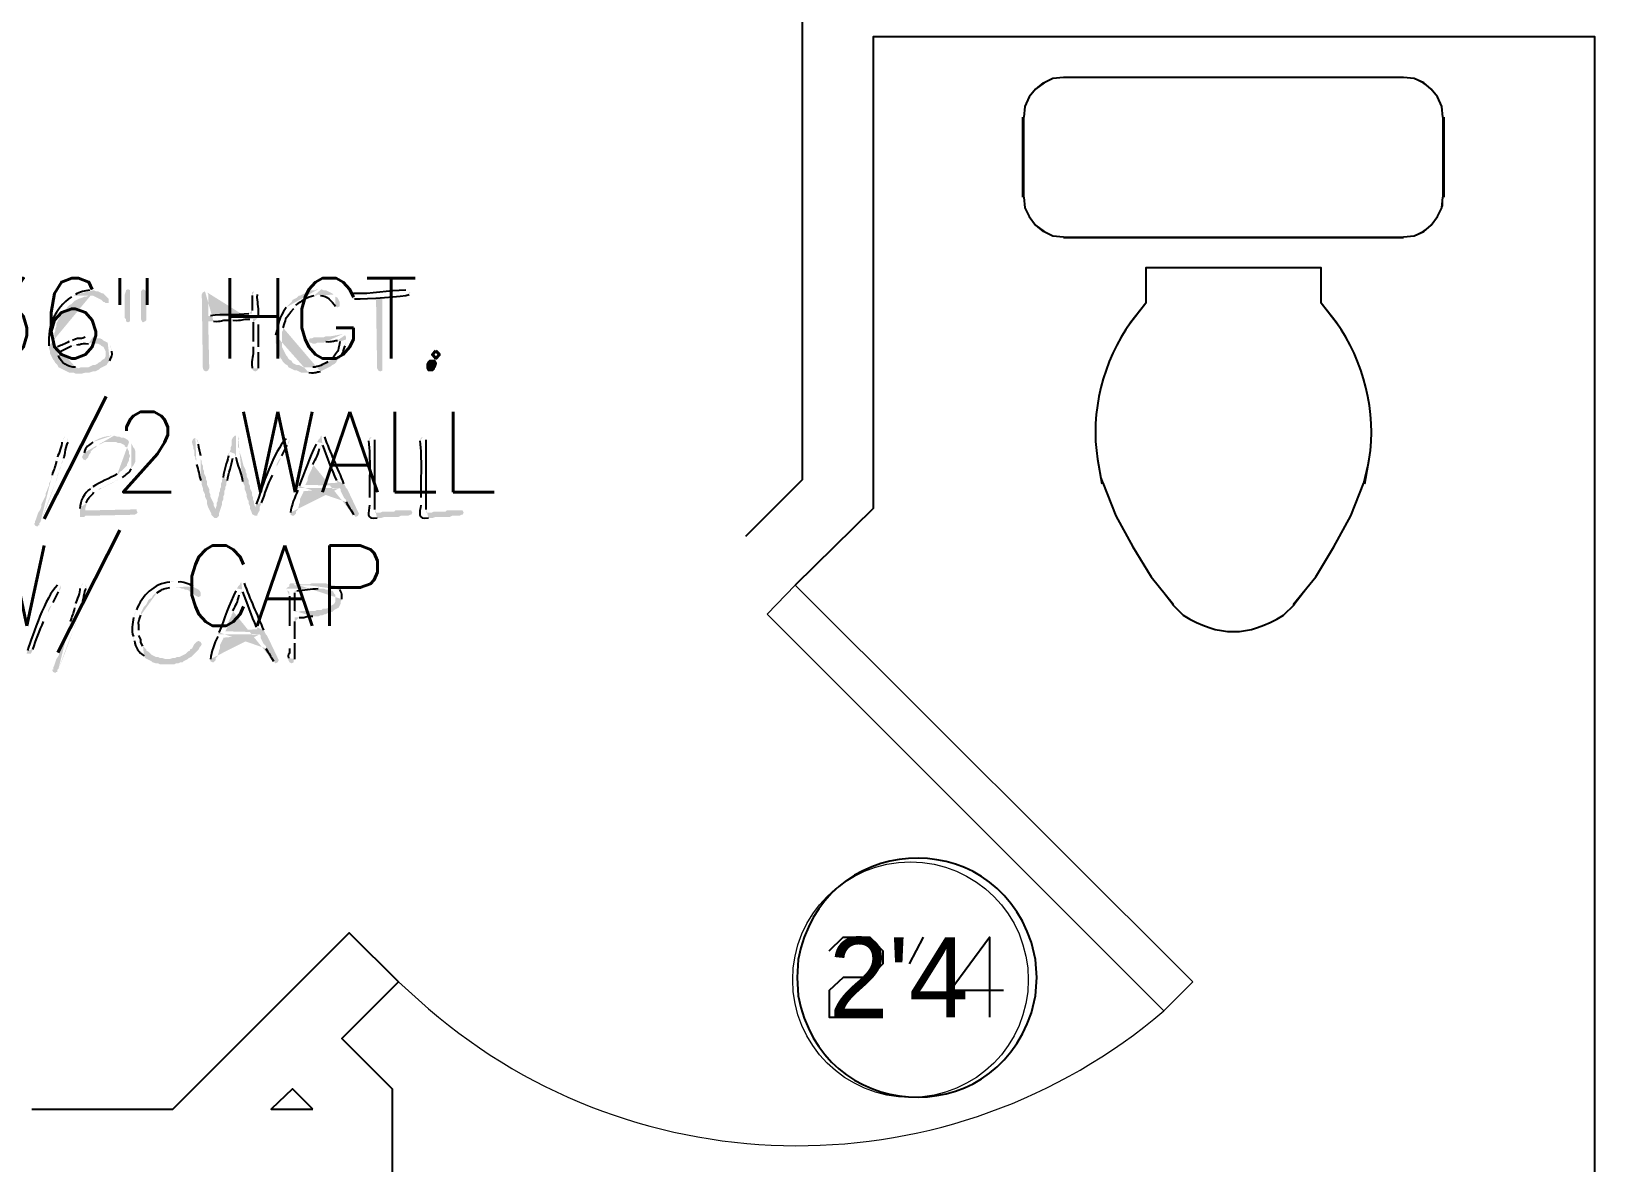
# Model space of a CAD drawing. Header units: inches. Extents: x -167 to 6071, y -6287 to -2731.
# Drawn here: x 108.9 to 186.9, y -5875.2 to -5818.8 of the extents above; entities that cross this region are included whole.
import ezdxf

# ---------------------------------------------------------------- set-up
doc = ezdxf.new("R2010")
doc.units = ezdxf.units.IN
doc.header["$LTSCALE"] = 96
doc.header["$MEASUREMENT"] = 0
doc.layers.add('Door label', color=5, linetype='Continuous', lineweight=5)
doc.layers.add('Doors', color=5, linetype='Continuous', lineweight=9)
doc.layers.add('Furniture', color=7, linetype='Continuous', lineweight=5, true_color=0x994d00)
doc.layers.add('PDF_Geometry', color=7, linetype='Continuous', true_color=0x4a4a4a)
doc.layers.add('PDF_Solid Fills', color=7, linetype='Continuous')
doc.styles.get("Standard").update_dxf_attribs({"font": 'arial.ttf'})

# ---------------------------------------------------------------- blocks, each defined once
blk = doc.blocks.new('Toilet')
at = {"layer": 'Furniture'}
for points in [[(-0.001, 8.48), (-0.054, 9.013), (-0.267, 9.493), (-0.587, 9.867), (-0.961, 10.187), (-1.441, 10.4), (-1.974, 10.453), (-5.974, 10.453), (-6.507, 10.4), (-6.934, 10.187), (-7.361, 9.867), (-7.681, 9.493), (-7.894, 9.013), (-7.947, 8.48), (-7.947, -8.48), (-7.894, -9.013), (-7.681, -9.44), (-7.361, -9.867), (-6.934, -10.187), (-6.399, -10.454), (-1.979, -10.454), (-1.441, -10.4), (-0.961, -10.187), (-0.587, -9.867), (-0.267, -9.44), (-0.054, -9.013), (0, -8.475), (0, 8.475)], [(-19.041, 6.773), (-19.92, 6.62), (-21.867, 5.867), (-23.414, 5.013), (-24.907, 4.107), (-26.294, 3.04), (-26.827, 2.507)], [(-12.214, -5.12), (-11.254, -4.373), (-9.494, -4.373), (-9.494, 4.373), (-11.254, 4.373), (-12.214, 5.12)], [(-26.827, -2.507), (-26.294, -3.04), (-24.907, -4.107), (-23.414, -5.013), (-21.867, -5.867), (-20.214, -6.507)], [(-20.242, -6.496), (-19.041, -6.773)]]:
    blk.add_lwpolyline(points, dxfattribs=at)
for points in [[(-12.214, 5.12), (-14.112, 6.505), (-16.714, 7.164), (-19.041, 6.773)], [(-26.827, 2.507), (-27.919, 0.679), (-27.919, -0.679), (-26.827, -2.507)], [(-19.041, -6.773), (-16.714, -7.164), (-14.112, -6.505), (-12.214, -5.12)]]:
    blk.add_open_spline(points, degree=3, dxfattribs=at)

msp = doc.modelspace()

# ---------------------------------------------------------------- hatches: boundary and pattern name
at = {"layer": 'PDF_Solid Fills', "transparency": 33554559}
h = msp.add_hatch(color=256, dxfattribs=at)
h.paths.add_polyline_path([(111.05, -5831.989), (110.943, -5832.042)], flags=0)
h.paths.add_polyline_path([(109.823, -5834.495), (109.823, -5834.602), (110.143, -5834.602), (110.143, -5834.442), (110.09, -5834.335), (110.09, -5833.855), (110.143, -5833.749), (110.143, -5833.642), (110.197, -5833.535), (110.197, -5833.375), (110.357, -5833.055), (110.463, -5832.949), (110.57, -5832.735), (110.677, -5832.682), (110.73, -5832.575), (110.837, -5832.469), (110.943, -5832.415), (111.103, -5832.255), (111.317, -5832.149), (111.477, -5832.095), (111.583, -5832.042), (111.69, -5832.042), (111.797, -5831.989), (111.903, -5831.989)], flags=0)
h = msp.add_hatch(color=256, dxfattribs=at)
h.paths.add_polyline_path([(111.903, -5831.722), (111.85, -5831.722)], flags=0)
h.paths.add_polyline_path([(111.157, -5831.935), (111.05, -5831.989), (112.01, -5831.989), (112.437, -5832.202), (112.543, -5832.309), (112.597, -5832.309), (112.65, -5832.362), (112.81, -5832.362), (112.81, -5832.149), (112.543, -5831.882), (112.49, -5831.882), (112.277, -5831.775), (112.17, -5831.775), (112.063, -5831.722)], flags=0)
for points in [[(113.77, -5831.669), (113.663, -5831.722), (113.663, -5831.775), (113.61, -5831.935), (113.61, -5833.109), (113.663, -5833.162), (113.663, -5833.269), (113.77, -5833.322), (113.877, -5833.269), (113.877, -5831.722)], [(114.517, -5831.669), (114.41, -5831.775), (114.41, -5833.162), (114.463, -5833.269), (114.517, -5833.322), (114.623, -5833.269), (114.677, -5833.215), (114.677, -5831.829), (114.623, -5831.722)], [(126.463, -5832.095), (126.143, -5832.095), (126.197, -5835.615), (126.25, -5835.722), (126.357, -5835.775), (126.463, -5835.722), (126.463, -5835.615)], [(128.863, -5835.775), (128.757, -5835.775), (128.703, -5835.722), (128.65, -5835.615), (128.65, -5835.402), (128.703, -5835.295), (128.81, -5835.189), (129.077, -5835.189), (129.13, -5835.242), (129.183, -5835.349), (129.183, -5835.402), (129.13, -5835.562), (129.077, -5835.615), (129.077, -5835.669), (128.97, -5835.775)], [(114.09, -5842.655), (111.637, -5842.709), (111.37, -5842.709), (111.37, -5843.029), (111.583, -5843.029), (111.637, -5842.975), (114.037, -5842.922), (114.09, -5842.922), (114.197, -5842.869), (114.25, -5842.815), (114.197, -5842.709), (114.197, -5842.655)], [(127.743, -5842.709), (127.103, -5842.709), (127.05, -5842.762), (126.463, -5842.762), (126.357, -5842.815), (126.09, -5842.815), (127.957, -5842.815), (127.903, -5842.709), (127.85, -5842.709)], [(130.303, -5842.709), (129.663, -5842.709), (129.61, -5842.762), (129.023, -5842.762), (128.917, -5842.815), (128.65, -5842.815), (130.517, -5842.815), (130.463, -5842.709), (130.41, -5842.709)], [(117.077, -5846.549), (116.063, -5846.549), (116.33, -5846.549), (116.437, -5846.602), (116.543, -5846.602), (116.597, -5846.655), (116.703, -5846.655), (116.81, -5846.709), (116.917, -5846.815), (117.023, -5846.869), (117.077, -5846.922), (117.29, -5847.029), (117.397, -5846.975), (117.397, -5846.815), (117.343, -5846.709), (117.29, -5846.655), (117.183, -5846.602)], [(123.317, -5846.335), (122.943, -5846.335), (122.837, -5846.389), (122.463, -5846.389), (122.357, -5846.442), (122.09, -5846.442), (124.063, -5846.442), (123.957, -5846.442), (123.85, -5846.389), (123.743, -5846.389), (123.637, -5846.335), (123.477, -5846.335)], [(117.29, -5849.215), (117.183, -5849.269), (117.077, -5849.375), (116.97, -5849.589), (116.863, -5849.642), (116.863, -5849.695), (116.757, -5849.749), (116.65, -5849.855), (116.543, -5849.909), (116.33, -5850.015), (116.223, -5850.015), (116.117, -5850.069), (116.01, -5850.069), (115.85, -5850.122), (114.73, -5850.122), (114.943, -5850.229), (114.997, -5850.282), (115.157, -5850.335), (115.263, -5850.335), (115.37, -5850.389), (116.063, -5850.389), (116.17, -5850.335), (116.277, -5850.335), (116.383, -5850.282), (116.49, -5850.282), (116.543, -5850.229), (116.757, -5850.122), (116.81, -5850.069), (116.917, -5850.015), (117.13, -5849.802), (117.183, -5849.749), (117.29, -5849.642), (117.343, -5849.535), (117.397, -5849.482), (117.45, -5849.375), (117.397, -5849.269)]]:
    msp.add_hatch(color=256, dxfattribs=at).paths.add_polyline_path(points)
h = msp.add_hatch(color=256, dxfattribs=at)
h.paths.add_polyline_path([(117.61, -5831.775), (117.503, -5831.829), (117.45, -5831.935), (117.503, -5835.615), (117.557, -5835.722), (117.663, -5835.775), (117.77, -5835.722), (117.823, -5835.615), (117.77, -5833.269), (118.037, -5833.269)], flags=0)
h.paths.add_polyline_path([(118.783, -5833.215), (118.997, -5833.215)], flags=0)
h.paths.add_polyline_path([(119.85, -5833.162), (120.01, -5833.162), (120.277, -5833.055), (117.77, -5833.002), (117.77, -5831.935), (117.717, -5831.829)], flags=0)
h = msp.add_hatch(color=256, dxfattribs=at)
h.paths.add_polyline_path([(120.063, -5831.775), (119.957, -5831.829), (119.957, -5831.989)], flags=0)
h.paths.add_polyline_path([(119.957, -5832.735), (119.957, -5832.895), (119.797, -5832.895)], flags=0)
h.paths.add_polyline_path([(117.877, -5833.002), (117.77, -5833.002), (120.277, -5833.055), (120.277, -5832.949)], flags=0)
h.paths.add_polyline_path([(120.223, -5831.935), (120.17, -5831.829)], flags=0)
h = msp.add_hatch(color=256, dxfattribs=at)
h.paths.add_polyline_path([(123.263, -5831.669), (123.21, -5831.669), (123.103, -5831.722), (122.89, -5831.722), (122.357, -5831.989), (122.303, -5831.989), (122.197, -5832.095), (121.983, -5832.202), (121.93, -5832.309), (121.823, -5832.415), (121.77, -5832.469), (121.663, -5832.575)], flags=0)
h.paths.add_polyline_path([(121.13, -5833.962), (121.13, -5834.335), (121.183, -5834.442), (121.183, -5834.709), (121.237, -5834.815), (121.29, -5834.922), (121.343, -5835.029), (121.397, -5835.135), (121.45, -5835.189), (121.503, -5835.295), (121.61, -5835.402), (121.717, -5835.455), (121.77, -5835.562), (122.09, -5835.722), (122.197, -5835.722), (122.41, -5835.829), (122.783, -5835.829)], flags=0)
h.paths.add_polyline_path([(123.37, -5835.775), (123.797, -5835.562), (122.517, -5835.562), (122.303, -5835.455), (122.197, -5835.455), (121.983, -5835.349), (121.93, -5835.242), (121.823, -5835.189), (121.77, -5835.135), (121.717, -5835.029), (121.663, -5834.975), (121.45, -5834.549), (121.45, -5833.802), (121.503, -5833.695), (121.503, -5833.589)], flags=0)
h.paths.add_polyline_path([(122.037, -5832.629), (122.09, -5832.575), (122.143, -5832.469)], flags=0)
h.paths.add_polyline_path([(123.05, -5831.989), (123.157, -5831.989), (123.263, -5831.935), (124.01, -5831.935), (123.957, -5831.882), (123.637, -5831.722), (123.53, -5831.722), (123.423, -5831.669)], flags=0)
h = msp.add_hatch(color=256, dxfattribs=at)
h.paths.add_polyline_path([(124.01, -5831.935), (123.263, -5831.935), (123.37, -5831.989)], flags=0)
h.paths.add_polyline_path([(124.117, -5832.522), (124.223, -5832.575), (124.33, -5832.522), (124.33, -5832.309), (124.223, -5832.095), (124.117, -5832.042)], flags=0)
h = msp.add_hatch(color=256, dxfattribs=at)
h.paths.add_polyline_path([(127.69, -5831.722), (127.637, -5831.722)], flags=0)
h.paths.add_polyline_path([(125.023, -5831.882), (124.917, -5831.935), (124.917, -5832.042), (124.97, -5832.149), (125.077, -5832.149)], flags=0)
h.paths.add_polyline_path([(127.797, -5831.935), (127.85, -5831.829), (127.797, -5831.775)], flags=0)
h = msp.add_hatch(color=256, dxfattribs=at)
h.paths.add_polyline_path([(120.277, -5833.055), (120.01, -5833.162), (120.01, -5833.322)], flags=0)
h.paths.add_polyline_path([(120.01, -5834.282), (120.01, -5834.549)], flags=0)
h.paths.add_polyline_path([(119.957, -5835.615), (120.01, -5835.722), (120.117, -5835.775), (120.223, -5835.722), (120.277, -5835.615)], flags=0)
h.paths.add_polyline_path([(120.277, -5834.815), (120.277, -5834.549)], flags=0)
h.paths.add_polyline_path([(120.277, -5833.429), (120.277, -5833.162)], flags=0)
h = msp.add_hatch(color=256, dxfattribs=at)
h.paths.add_polyline_path([(111.85, -5834.069), (111.637, -5834.069)], flags=0)
h.paths.add_polyline_path([(110.997, -5834.229), (110.943, -5834.229), (110.837, -5834.282)], flags=0)
h.paths.add_polyline_path([(110.25, -5834.549), (110.143, -5834.602), (109.823, -5834.602), (109.877, -5834.762), (109.877, -5834.869), (110.037, -5835.189), (110.09, -5835.242), (110.143, -5835.349), (110.25, -5835.455), (110.303, -5835.562), (110.41, -5835.615), (111.317, -5835.615), (111.157, -5835.562)], flags=0)
h.paths.add_polyline_path([(110.303, -5834.975), (110.25, -5834.869), (110.303, -5834.815), (110.41, -5834.762)], flags=0)
h.paths.add_polyline_path([(110.943, -5834.495), (111.05, -5834.495), (111.21, -5834.442)], flags=0)
h.paths.add_polyline_path([(111.797, -5834.389), (111.903, -5834.335), (112.757, -5834.335), (112.543, -5834.229), (112.49, -5834.175), (112.383, -5834.122), (112.223, -5834.122), (112.117, -5834.069), (112.01, -5834.069)], flags=0)
h = msp.add_hatch(color=256, dxfattribs=at)
h.paths.add_polyline_path([(112.757, -5834.335), (111.903, -5834.335), (112.01, -5834.389), (112.277, -5834.389), (112.383, -5834.442), (112.437, -5834.495), (112.543, -5834.549), (112.65, -5834.762), (112.65, -5835.029), (112.597, -5835.135), (112.49, -5835.189), (112.383, -5835.295), (112.277, -5835.349), (112.223, -5835.402), (112.117, -5835.455), (112.01, -5835.455), (111.797, -5835.562), (111.423, -5835.562), (111.317, -5835.615), (110.41, -5835.615), (110.837, -5835.829), (111.05, -5835.829), (111.157, -5835.882), (111.477, -5835.882), (111.637, -5835.829), (111.85, -5835.829), (112.01, -5835.775), (112.117, -5835.775), (112.33, -5835.669), (112.383, -5835.615), (112.703, -5835.455), (112.757, -5835.349), (112.863, -5835.242)], flags=0)
h.paths.add_polyline_path([(112.97, -5834.762), (112.917, -5834.655), (112.917, -5834.549), (112.863, -5834.442)], flags=0)
h = msp.add_hatch(color=256, dxfattribs=at)
h.paths.add_polyline_path([(124.49, -5833.909), (123.903, -5834.015), (123.637, -5834.015), (123.53, -5834.069), (123.05, -5834.069), (122.943, -5834.122), (122.837, -5834.122), (122.783, -5834.229), (122.837, -5834.335), (122.89, -5834.335), (122.997, -5834.389), (123.103, -5834.389), (123.21, -5834.335), (123.53, -5834.335), (123.637, -5834.282)], flags=0)
h.paths.add_polyline_path([(124.223, -5834.229), (124.33, -5834.229), (124.65, -5834.175), (124.65, -5834.069), (124.597, -5833.962)], flags=0)
h = msp.add_hatch(color=256, dxfattribs=at)
h.paths.add_polyline_path([(124.65, -5834.175), (124.33, -5834.229), (124.33, -5834.282)], flags=0)
h.paths.add_polyline_path([(123.957, -5835.135), (123.85, -5835.189), (123.85, -5835.242), (123.743, -5835.295)], flags=0)
h.paths.add_polyline_path([(122.997, -5835.562), (122.837, -5835.562), (123.797, -5835.562), (123.903, -5835.509), (123.957, -5835.455), (124.063, -5835.402), (124.17, -5835.295), (124.223, -5835.189), (124.33, -5835.135), (124.383, -5835.029)], flags=0)
h.paths.add_polyline_path([(124.597, -5834.495), (124.65, -5834.389), (124.65, -5834.282)], flags=0)
h = msp.add_hatch(color=256, dxfattribs=at)
h.paths.add_polyline_path([(110.623, -5839.029), (110.57, -5839.082), (110.517, -5839.189), (110.463, -5839.295)], flags=0)
h.paths.add_polyline_path([(110.25, -5840.042), (110.25, -5840.149), (110.197, -5840.255)], flags=0)
h.paths.add_polyline_path([(109.983, -5840.949), (109.983, -5841.055), (109.823, -5841.375), (109.823, -5841.482), (109.77, -5841.589), (109.717, -5841.749), (109.663, -5841.855), (109.663, -5841.962), (109.45, -5842.389), (109.45, -5842.495), (109.397, -5842.655), (109.29, -5842.815), (109.237, -5842.975), (109.183, -5843.135), (109.13, -5843.242), (109.13, -5843.349), (109.077, -5843.349), (109.13, -5843.455), (109.237, -5843.509), (109.29, -5843.455), (109.343, -5843.455), (109.343, -5843.349), (109.397, -5843.295)], flags=0)
h.paths.add_polyline_path([(109.397, -5843.295, 0.021366), (110.143, -5841.322)], flags=0)
h.paths.add_polyline_path([(110.143, -5841.322), (110.197, -5841.215), (110.25, -5841.055), (110.25, -5840.949), (110.357, -5840.735), (110.357, -5840.629), (110.41, -5840.522), (110.463, -5840.415), (110.463, -5840.309), (110.57, -5840.095)], flags=0)
h.paths.add_polyline_path([(110.783, -5839.295), (110.783, -5839.189), (110.73, -5839.082)], flags=0)
h = msp.add_hatch(color=256, dxfattribs=at)
h.paths.add_polyline_path([(112.97, -5838.975, 0.133918), (112.01, -5839.295)], flags=0)
h.paths.add_polyline_path([(111.583, -5839.829), (111.477, -5840.042), (111.53, -5840.149), (111.637, -5840.202), (111.797, -5840.042), (111.797, -5839.989), (111.85, -5839.882), (111.903, -5839.829), (111.903, -5839.775), (111.957, -5839.722), (112.063, -5839.615), (112.17, -5839.562), (112.223, -5839.455), (112.33, -5839.402), (112.383, -5839.402), (112.597, -5839.295), (113.823, -5839.295), (113.77, -5839.189), (113.663, -5839.135), (113.557, -5839.082), (113.45, -5839.082), (113.343, -5839.029), (113.237, -5839.029), (113.077, -5838.975)], flags=0)
h = msp.add_hatch(color=256, dxfattribs=at)
h.paths.add_polyline_path([(119.157, -5838.975), (119.103, -5838.975), (118.997, -5839.082), (118.943, -5839.189), (118.943, -5839.455), (118.89, -5839.562), (118.89, -5839.669), (118.837, -5839.775), (119.103, -5839.882), (119.103, -5839.935), (119.157, -5840.042)], flags=0)
h.paths.add_polyline_path([(119.477, -5841.269), (119.583, -5841.482), (119.583, -5841.642), (119.637, -5841.749), (119.69, -5841.909), (119.69, -5842.015), (119.743, -5842.175), (119.797, -5842.229), (119.797, -5842.389), (119.85, -5842.495), (119.85, -5842.602), (119.903, -5842.709), (119.957, -5842.869), (120.01, -5842.922), (120.117, -5842.975), (120.223, -5842.975), (120.223, -5842.922), (120.33, -5842.709), (120.33, -5842.549), (120.117, -5842.549), (120.063, -5842.389), (120.063, -5842.282), (120.01, -5842.175), (120.01, -5842.069), (119.957, -5841.962), (119.957, -5841.802), (119.903, -5841.695), (119.85, -5841.589), (119.85, -5841.482), (119.797, -5841.375), (119.797, -5841.215), (119.69, -5841.002), (119.69, -5840.895), (119.637, -5840.789), (119.637, -5840.682), (119.53, -5840.469), (119.477, -5840.255), (119.423, -5840.042), (119.37, -5839.882), (119.317, -5839.775), (119.317, -5839.615), (119.263, -5839.562), (119.263, -5839.242), (119.317, -5839.135), (119.263, -5839.029)], flags=0)
h = msp.add_hatch(color=256, dxfattribs=at)
h.paths.add_polyline_path([(123.423, -5838.975), (123.37, -5839.029), (123.37, -5839.082), (123.317, -5839.135), (123.263, -5839.189), (123.21, -5839.295), (123.477, -5839.349), (123.477, -5839.455)], flags=0)
h.paths.add_polyline_path([(124.17, -5841.215), (124.223, -5841.322), (122.623, -5841.429), (124.597, -5841.482), (124.543, -5841.375)], flags=0)
h.paths.add_polyline_path([(123.583, -5839.029), (123.53, -5838.975)], flags=0)
h = msp.add_hatch(color=256, dxfattribs=at)
h.paths.add_polyline_path([(125.93, -5839.029), (125.823, -5839.082), (125.77, -5839.242)], flags=0)
h.paths.add_polyline_path([(125.823, -5842.069), (125.823, -5842.442)], flags=0)
h.paths.add_polyline_path([(126.197, -5843.082), (126.41, -5843.082), (126.57, -5843.029), (127.263, -5843.029), (127.37, -5842.975), (127.743, -5842.975), (127.85, -5842.922), (127.903, -5842.922), (127.957, -5842.815), (126.09, -5842.815), (126.09, -5842.655)], flags=0)
h.paths.add_polyline_path([(126.09, -5839.189), (126.037, -5839.082)], flags=0)
h = msp.add_hatch(color=256, dxfattribs=at)
h.paths.add_polyline_path([(128.49, -5839.029), (128.383, -5839.082), (128.33, -5839.242)], flags=0)
h.paths.add_polyline_path([(128.383, -5842.069), (128.383, -5842.442)], flags=0)
h.paths.add_polyline_path([(128.757, -5843.082), (128.97, -5843.082), (129.13, -5843.029), (129.823, -5843.029), (129.93, -5842.975), (130.303, -5842.975), (130.41, -5842.922), (130.463, -5842.922), (130.517, -5842.815), (128.65, -5842.815), (128.65, -5842.655)], flags=0)
h.paths.add_polyline_path([(128.65, -5839.189), (128.597, -5839.082)], flags=0)
h = msp.add_hatch(color=256, dxfattribs=at)
h.paths.add_polyline_path([(113.823, -5839.295), (112.97, -5839.295), (113.183, -5839.295), (113.29, -5839.349), (113.397, -5839.349), (113.61, -5839.455), (113.61, -5839.509), (113.717, -5839.562), (113.823, -5839.775), (113.823, -5839.882), (113.877, -5839.989), (113.823, -5840.095), (113.823, -5840.202), (113.717, -5840.415), (113.717, -5840.469), (113.45, -5840.735), (113.343, -5840.789), (113.343, -5840.842), (113.237, -5840.895)], flags=0)
h.paths.add_polyline_path([(112.01, -5841.535), (111.957, -5841.535), (111.903, -5841.642)], flags=0)
h.paths.add_polyline_path([(111.37, -5842.602), (111.37, -5842.709), (111.637, -5842.709), (111.637, -5842.602), (111.69, -5842.442), (111.69, -5842.335)], flags=0)
h.paths.add_polyline_path([(112.063, -5841.802), (112.17, -5841.749), (112.277, -5841.695), (112.383, -5841.589), (112.49, -5841.589), (112.703, -5841.482), (112.757, -5841.429), (112.917, -5841.375), (113.023, -5841.322), (113.183, -5841.215), (113.503, -5841.055)], flags=0)
h.paths.add_polyline_path([(113.93, -5840.629), (113.983, -5840.522), (114.037, -5840.469), (114.09, -5840.362), (114.143, -5840.255), (114.143, -5839.775), (114.09, -5839.615), (114.037, -5839.562), (113.93, -5839.349)], flags=0)
h = msp.add_hatch(color=256, dxfattribs=at)
h.paths.add_polyline_path([(117.13, -5839.082), (117.023, -5839.135), (116.97, -5839.242), (116.97, -5839.349), (117.023, -5839.509), (117.023, -5839.615), (117.077, -5839.722), (117.077, -5839.989), (117.13, -5840.042), (117.13, -5840.149), (117.183, -5840.255), (117.183, -5840.415)], flags=0)
h.paths.add_polyline_path([(117.397, -5841.215), (117.45, -5841.322), (117.45, -5841.429), (117.503, -5841.589), (117.503, -5841.695), (117.557, -5841.802), (117.61, -5841.909), (117.61, -5842.015), (117.717, -5842.229), (117.717, -5842.389), (117.77, -5842.549), (117.93, -5842.869), (117.93, -5842.922), (118.09, -5843.082), (118.197, -5843.082), (118.303, -5842.975), (118.303, -5842.869), (118.357, -5842.709), (118.143, -5842.709), (118.143, -5842.655), (118.037, -5842.442), (118.037, -5842.335), (117.877, -5842.015), (117.877, -5841.909), (117.823, -5841.802), (117.823, -5841.642), (117.717, -5841.429), (117.717, -5841.269), (117.663, -5841.162), (117.663, -5841.055), (117.557, -5840.842), (117.557, -5840.735), (117.503, -5840.629), (117.503, -5840.469), (117.45, -5840.362), (117.45, -5840.255), (117.397, -5840.149), (117.397, -5839.989)], flags=0)
h.paths.add_polyline_path([(117.29, -5839.402), (117.29, -5839.349), (117.237, -5839.189), (117.183, -5839.135)], flags=0)
h = msp.add_hatch(color=256, dxfattribs=at)
h.paths.add_polyline_path([(118.837, -5839.775), (118.783, -5839.882), (118.783, -5839.989)], flags=0)
h.paths.add_polyline_path([(118.517, -5841.055), (118.463, -5841.162), (118.463, -5841.269), (118.41, -5841.375), (118.41, -5841.535), (118.357, -5841.642), (118.357, -5841.749), (118.303, -5841.855), (118.303, -5841.962), (118.25, -5842.122), (118.25, -5842.229), (118.197, -5842.335), (118.197, -5842.442), (118.143, -5842.602), (118.143, -5842.709), (118.357, -5842.709), (118.463, -5842.389), (118.463, -5842.282), (118.517, -5842.175), (118.517, -5842.015), (118.57, -5841.909), (118.57, -5841.749), (118.623, -5841.642), (118.623, -5841.535), (118.677, -5841.429), (118.677, -5841.322), (118.73, -5841.215)], flags=0)
h.paths.add_polyline_path([(118.997, -5840.095), (119.103, -5839.882)], flags=0)
h = msp.add_hatch(color=256, dxfattribs=at)
h.paths.add_polyline_path([(121.717, -5839.135), (121.663, -5839.135)], flags=0)
h.paths.add_polyline_path([(120.17, -5842.389), (120.117, -5842.549), (120.33, -5842.549), (120.437, -5842.335)], flags=0)
h.paths.add_polyline_path([(120.97, -5840.949), (121.13, -5840.629), (121.183, -5840.522), (121.183, -5840.415), (121.237, -5840.309), (121.29, -5840.202), (121.397, -5840.095), (121.45, -5839.989)], flags=0)
h.paths.add_polyline_path([(121.717, -5839.455), (121.823, -5839.295), (121.823, -5839.135)], flags=0)
h = msp.add_hatch(color=256, dxfattribs=at)
h.paths.add_polyline_path([(123.21, -5839.295), (123.157, -5839.402)], flags=0)
h.paths.add_polyline_path([(122.303, -5841.482), (122.25, -5841.589), (124.33, -5841.589), (124.383, -5841.642), (124.383, -5841.749), (124.437, -5841.855), (124.49, -5841.962), (124.543, -5842.069), (124.65, -5842.175), (124.65, -5842.282)], flags=0)
h.paths.add_polyline_path([(125.023, -5842.922), (125.13, -5843.029), (125.237, -5842.975), (125.29, -5842.869), (124.81, -5841.855), (124.703, -5841.642), (124.65, -5841.589), (124.597, -5841.482), (122.623, -5841.429), (122.73, -5841.215), (122.73, -5841.109), (122.783, -5840.949), (122.943, -5840.629), (122.943, -5840.575), (122.997, -5840.522), (122.997, -5840.415)], flags=0)
h.paths.add_polyline_path([(123.317, -5839.615), (123.423, -5839.509), (123.477, -5839.349)], flags=0)
h = msp.add_hatch(color=256, dxfattribs=at)
h.paths.add_polyline_path([(122.25, -5841.589), (122.25, -5841.695)], flags=0)
h.paths.add_polyline_path([(121.877, -5842.815), (121.877, -5842.922), (121.983, -5842.975), (122.037, -5842.975), (122.143, -5842.869), (122.143, -5842.762), (122.25, -5842.655), (122.303, -5842.442), (122.303, -5842.389), (122.357, -5842.282), (122.357, -5842.122), (122.517, -5841.802), (122.517, -5841.749), (124.33, -5841.589)], flags=0)
h = msp.add_hatch(color=256, dxfattribs=at)
h.paths.add_polyline_path([(110.303, -5846.442), (110.25, -5846.442)], flags=0)
h.paths.add_polyline_path([(108.757, -5849.695), (108.703, -5849.855), (108.917, -5849.855), (109.023, -5849.642)], flags=0)
h.paths.add_polyline_path([(109.557, -5848.255), (109.77, -5847.829), (109.77, -5847.722), (109.877, -5847.509), (109.983, -5847.402), (110.037, -5847.295)], flags=0)
h.paths.add_polyline_path([(110.303, -5846.762), (110.41, -5846.602), (110.41, -5846.442)], flags=0)
h = msp.add_hatch(color=256, dxfattribs=at)
h.paths.add_polyline_path([(111.53, -5846.335), (111.477, -5846.389), (111.37, -5846.602)], flags=0)
h.paths.add_polyline_path([(111.157, -5847.349), (111.157, -5847.455), (111.103, -5847.562)], flags=0)
h.paths.add_polyline_path([(110.89, -5848.255), (110.89, -5848.362), (110.837, -5848.469), (110.73, -5848.682), (110.73, -5848.789), (110.677, -5848.895), (110.623, -5849.055), (110.57, -5849.162), (110.57, -5849.269), (110.357, -5849.695), (110.357, -5849.802), (110.303, -5849.962), (110.197, -5850.122), (110.09, -5850.442), (110.037, -5850.549), (110.037, -5850.655), (109.983, -5850.655), (110.037, -5850.762), (110.143, -5850.815), (110.197, -5850.762), (110.25, -5850.762), (110.25, -5850.655), (110.303, -5850.602)], flags=0)
h.paths.add_polyline_path([(110.303, -5850.602, 0.021662), (111.05, -5848.629)], flags=0)
h.paths.add_polyline_path([(111.05, -5848.629), (111.103, -5848.522), (111.157, -5848.362), (111.157, -5848.255), (111.263, -5848.042), (111.263, -5847.935), (111.37, -5847.722), (111.37, -5847.615), (111.477, -5847.402)], flags=0)
h.paths.add_polyline_path([(111.69, -5846.602), (111.69, -5846.495), (111.637, -5846.389)], flags=0)
h = msp.add_hatch(color=256, dxfattribs=at)
h.paths.add_polyline_path([(116.063, -5846.229), (115.957, -5846.229), (115.85, -5846.282)], flags=0)
h.paths.add_polyline_path([(114.197, -5847.669), (114.09, -5847.882), (114.037, -5848.042)], flags=0)
h.paths.add_polyline_path([(114.037, -5849.002), (114.037, -5849.109), (114.09, -5849.215)], flags=0)
h.paths.add_polyline_path([(114.57, -5849.962), (114.623, -5850.069), (114.73, -5850.122), (115.743, -5850.122), (115.637, -5850.122), (115.477, -5850.069), (115.37, -5850.069), (115.263, -5850.015), (115.157, -5850.015), (114.943, -5849.909), (114.89, -5849.855), (114.783, -5849.749), (114.677, -5849.695), (114.677, -5849.642), (114.57, -5849.535), (114.517, -5849.482)], flags=0)
h.paths.add_polyline_path([(114.303, -5848.949), (114.303, -5848.682)], flags=0)
h.paths.add_polyline_path([(114.41, -5847.935), (114.41, -5847.829), (114.57, -5847.509), (114.677, -5847.402), (114.73, -5847.295), (114.783, -5847.189), (114.837, -5847.135), (114.943, -5847.082), (114.997, -5846.975), (115.103, -5846.869), (115.21, -5846.815)], flags=0)
h.paths.add_polyline_path([(115.85, -5846.549), (117.077, -5846.549), (117.023, -5846.495)], flags=0)
h.paths.add_polyline_path([(116.277, -5846.282), (116.17, -5846.229)], flags=0)
h = msp.add_hatch(color=256, dxfattribs=at)
h.paths.add_polyline_path([(119.21, -5846.602), (119.157, -5846.709)], flags=0)
h.paths.add_polyline_path([(118.303, -5848.789), (118.25, -5848.895), (120.33, -5848.895), (120.383, -5848.949), (120.383, -5849.055), (120.543, -5849.375), (120.65, -5849.482), (120.65, -5849.589)], flags=0)
h.paths.add_polyline_path([(121.023, -5850.229), (121.13, -5850.335), (121.237, -5850.282), (121.29, -5850.175), (120.81, -5849.162), (120.703, -5848.949), (120.65, -5848.895), (120.597, -5848.789), (118.623, -5848.735), (118.677, -5848.629), (118.73, -5848.522), (118.73, -5848.415), (118.783, -5848.255), (118.943, -5847.935), (118.943, -5847.882), (118.997, -5847.829), (118.997, -5847.722)], flags=0)
h.paths.add_polyline_path([(119.317, -5846.922), (119.423, -5846.815), (119.477, -5846.655)], flags=0)
h = msp.add_hatch(color=256, dxfattribs=at)
h.paths.add_polyline_path([(119.423, -5846.282), (119.37, -5846.335), (119.37, -5846.389), (119.263, -5846.495), (119.21, -5846.602), (119.477, -5846.655), (119.477, -5846.762)], flags=0)
h.paths.add_polyline_path([(120.17, -5848.522), (120.223, -5848.629), (118.623, -5848.735), (120.597, -5848.789), (120.543, -5848.682)], flags=0)
h.paths.add_polyline_path([(119.583, -5846.335), (119.53, -5846.282)], flags=0)
h = msp.add_hatch(color=256, dxfattribs=at)
h.paths.add_polyline_path([(121.983, -5846.335), (121.877, -5846.335), (121.823, -5846.389), (121.823, -5846.495), (121.717, -5846.549), (121.663, -5846.602), (123.53, -5846.602), (123.637, -5846.655), (123.743, -5846.655), (123.85, -5846.709), (123.957, -5846.709), (124.01, -5846.762), (124.063, -5846.869), (124.117, -5846.922), (124.117, -5847.242), (124.063, -5847.349), (124.01, -5847.402), (123.903, -5847.455), (123.797, -5847.562), (123.637, -5847.615), (123.477, -5847.615), (123.423, -5847.669), (123.21, -5847.669), (123.103, -5847.722), (122.41, -5847.722), (122.25, -5847.775), (122.09, -5847.775), (123.957, -5847.775), (124.063, -5847.669), (124.277, -5847.562), (124.383, -5847.349), (124.383, -5847.242), (124.437, -5847.135)], flags=0)
h.paths.add_polyline_path([(124.33, -5846.655), (124.223, -5846.602), (124.17, -5846.495), (124.117, -5846.495), (124.063, -5846.442), (122.09, -5846.442), (122.037, -5846.335)], flags=0)
h = msp.add_hatch(color=256, dxfattribs=at)
h.paths.add_polyline_path([(121.663, -5846.602), (121.717, -5846.709), (121.823, -5846.762), (121.823, -5846.975)], flags=0)
h.paths.add_polyline_path([(121.823, -5848.469), (121.823, -5849.589)], flags=0)
h.paths.add_polyline_path([(121.77, -5850.069), (121.77, -5850.175), (121.823, -5850.282), (121.93, -5850.335), (122.037, -5850.282), (122.037, -5850.175), (122.09, -5850.122)], flags=0)
h.paths.add_polyline_path([(122.09, -5849.322), (122.09, -5849.109)], flags=0)
h.paths.add_polyline_path([(122.09, -5848.255), (122.09, -5848.042), (122.303, -5848.042)], flags=0)
h.paths.add_polyline_path([(122.997, -5847.989), (123.263, -5847.989), (123.37, -5847.935), (123.477, -5847.935), (123.583, -5847.882), (123.637, -5847.882), (123.743, -5847.829), (123.85, -5847.829), (123.903, -5847.775), (123.957, -5847.775), (122.09, -5847.775), (122.09, -5847.722)], flags=0)
h.paths.add_polyline_path([(122.09, -5846.815), (122.09, -5846.709), (122.197, -5846.709)], flags=0)
h.paths.add_polyline_path([(123.263, -5846.602), (123.37, -5846.602)], flags=0)
h = msp.add_hatch(color=256, dxfattribs=at)
h.paths.add_polyline_path([(118.25, -5848.895), (118.25, -5849.002)], flags=0)
h.paths.add_polyline_path([(117.877, -5850.122), (117.877, -5850.229), (117.983, -5850.282), (118.037, -5850.282), (118.143, -5850.175), (118.143, -5850.069), (118.25, -5849.962), (118.303, -5849.749), (118.303, -5849.695), (118.357, -5849.589), (118.357, -5849.429), (118.517, -5849.109), (118.517, -5849.055), (120.33, -5848.895)], flags=0)

# ---------------------------------------------------------------- linework, layer by layer
at = {"layer": 'Door label'}
msp.add_circle((152.807, -5866.119), 5.877, dxfattribs=at)
at = {"layer": 'Doors', "transparency": 33554687}
msp.add_lwpolyline([(166.89, -5866.229), (147.05, -5846.442), (145.663, -5847.882), (165.45, -5867.669)], dxfattribs=at)
msp.add_lwpolyline([(127.263, -5866.229), (128.757, -5867.562, 0.36981), (165.45, -5867.669), (166.888, -5866.227)], format="xyb", dxfattribs=at)
at = {"layer": 'PDF_Geometry', "color": 7}
for points in [[(144.597, -5843.989), (147.423, -5841.162), (147.423, -5809.589), (150.943, -5809.589), (150.943, -5813.589), (184.917, -5813.589), (184.917, -5781.589), (150.943, -5781.589), (150.943, -5785.589), (147.423, -5785.589), (147.423, -5774.069)], [(108.97, -5872.575), (116.01, -5872.575), (124.81, -5863.775), (127.263, -5866.229), (124.437, -5869.055), (126.943, -5871.562), (126.943, -5957.589), (186.943, -5957.589), (186.943, -5819.082), (150.943, -5819.082), (150.943, -5842.602), (147.05, -5846.442)]]:
    msp.add_lwpolyline(points, dxfattribs=at)
at = {"layer": 'PDF_Geometry'}
for points in [[(179.37, -5823.082), (179.317, -5822.549), (179.103, -5822.069), (178.783, -5821.695), (178.41, -5821.375), (177.93, -5821.162), (177.397, -5821.109), (160.437, -5821.109), (159.903, -5821.162), (159.477, -5821.375), (159.05, -5821.695), (158.73, -5822.069), (158.517, -5822.549), (158.463, -5823.082)], [(158.41, -5827.082), (158.41, -5823.082)], [(179.423, -5823.082), (179.423, -5827.082)], [(158.463, -5827.082), (158.517, -5827.615), (158.73, -5828.042), (159.05, -5828.469), (159.477, -5828.789), (159.903, -5829.002), (160.437, -5829.055)], [(177.397, -5829.055), (177.93, -5829.002), (178.41, -5828.789), (178.783, -5828.469), (179.103, -5828.042), (179.317, -5827.615), (179.37, -5827.082)], [(177.397, -5829.109), (160.437, -5829.109)], [(174.037, -5833.322), (173.29, -5832.362), (173.29, -5830.602), (164.543, -5830.602), (164.543, -5832.362), (163.797, -5833.322)], [(162.143, -5840.149), (162.357, -5841.375)], [(175.477, -5841.375), (175.69, -5840.149)], [(162.41, -5841.322), (163.05, -5842.975), (163.903, -5844.522), (164.81, -5846.015), (165.93, -5847.402)], [(171.903, -5847.402), (173.023, -5846.015), (173.93, -5844.522), (174.783, -5842.975), (175.423, -5841.322)], [(165.877, -5847.402), (166.41, -5847.935)], [(171.423, -5847.935), (171.957, -5847.402)], [(148.757, -5864.682), (149.45, -5863.989), (150.783, -5863.989), (151.423, -5864.682), (151.423, -5865.322), (150.783, -5866.015), (149.45, -5866.015), (148.757, -5866.655), (148.757, -5867.989), (151.423, -5867.989)], [(152.757, -5865.322), (153.45, -5863.989)], [(157.45, -5866.655), (154.783, -5866.655), (156.757, -5863.989), (156.757, -5867.989)], [(158.837, -5867.775), (159.05, -5866.922), (159.103, -5866.015), (159.05, -5865.109), (158.837, -5864.255)], [(147.21, -5865.109), (147.157, -5866.015), (147.21, -5866.922)]]:
    msp.add_lwpolyline(points, dxfattribs=at)
at = {"layer": 'PDF_Geometry', "color": 7}
msp.add_lwpolyline([(122.997, -5872.575), (121.983, -5871.562), (120.917, -5872.575)], close=True, dxfattribs=at)
at = {"layer": 'PDF_Geometry'}
for points in [[(110.943, -5832.042), (110.099, -5832.695), (109.76, -5833.428), (109.823, -5834.495)], [(111.85, -5831.722), (111.614, -5831.751), (111.37, -5831.807), (111.157, -5831.935)], [(119.957, -5831.989), (119.957, -5832.238), (119.957, -5832.487), (119.957, -5832.735)], [(120.277, -5832.949), (120.31, -5832.474), (120.202, -5832.345), (120.223, -5831.935)], [(122.143, -5832.469), (122.411, -5832.278), (122.71, -5832.026), (123.05, -5831.989)], [(123.37, -5831.989), (123.7, -5831.989), (123.937, -5832.268), (124.117, -5832.522)], [(127.637, -5831.722), (126.739, -5831.707), (125.91, -5831.935), (125.023, -5831.882)], [(125.077, -5832.149), (125.671, -5832.153), (127.542, -5832.057), (127.797, -5831.935)], [(121.663, -5832.575), (121.249, -5833.199), (121.319, -5833.262), (121.13, -5833.962)], [(121.503, -5833.589), (121.737, -5832.927), (121.567, -5833.196), (122.037, -5832.629)], [(119.797, -5832.895), (119.162, -5832.984), (118.507, -5832.898), (117.877, -5833.002)], [(118.037, -5833.269), (118.494, -5833.301), (118.373, -5833.187), (118.783, -5833.215)], [(118.997, -5833.215), (119.496, -5833.255), (119.458, -5833.151), (119.85, -5833.162)], [(120.01, -5833.322), (120.01, -5833.642), (120.01, -5833.962), (120.01, -5834.282)], [(120.277, -5834.549), (120.277, -5834.175), (120.277, -5833.802), (120.277, -5833.429)], [(163.797, -5833.322), (162.412, -5835.221), (161.753, -5837.822), (162.143, -5840.149)], [(175.69, -5840.149), (176.08, -5837.823), (175.422, -5835.22), (174.037, -5833.322)], [(110.837, -5834.282), (110.617, -5834.407), (110.462, -5834.45), (110.25, -5834.549)], [(111.637, -5834.069), (111.26, -5834.215), (111.498, -5834.01), (110.997, -5834.229)], [(111.21, -5834.442), (111.491, -5834.424), (111.337, -5834.359), (111.797, -5834.389)], [(123.637, -5834.282), (124.031, -5834.311), (123.964, -5834.23), (124.223, -5834.229)], [(124.33, -5834.282), (124.256, -5834.891), (124.228, -5834.727), (123.957, -5835.135)], [(111.157, -5835.562), (110.788, -5835.584), (110.412, -5835.329), (110.303, -5834.975)], [(110.41, -5834.762), (110.588, -5834.673), (110.766, -5834.584), (110.943, -5834.495)], [(112.863, -5835.242), (112.956, -5834.996), (112.983, -5835.027), (112.97, -5834.762)], [(120.01, -5834.549), (120.046, -5835.117), (119.921, -5835.047), (119.957, -5835.615)], [(120.277, -5835.615), (120.277, -5835.349), (120.277, -5835.082), (120.277, -5834.815)], [(124.383, -5835.029), (124.578, -5834.695), (124.494, -5834.735), (124.597, -5834.495)], [(122.783, -5835.829), (123.243, -5835.858), (123.089, -5835.793), (123.37, -5835.775)], [(123.743, -5835.295), (123.497, -5835.423), (123.277, -5835.548), (122.997, -5835.562)], [(124.543, -5841.375), (124.236, -5840.589), (123.867, -5839.827), (123.583, -5839.029)], [(110.463, -5839.295), (110.482, -5839.464), (110.308, -5839.87), (110.25, -5840.042)], [(110.57, -5840.095), (110.628, -5839.955), (110.679, -5839.405), (110.783, -5839.295)], [(112.01, -5839.295), (111.82, -5839.494), (111.638, -5839.485), (111.583, -5839.829)], [(117.397, -5839.989), (117.39, -5839.783), (117.286, -5839.603), (117.29, -5839.402)], [(121.663, -5839.135), (121.046, -5839.711), (120.45, -5841.572), (120.17, -5842.389)], [(121.45, -5839.989), (121.539, -5839.811), (121.628, -5839.633), (121.717, -5839.455)], [(123.157, -5839.402), (122.784, -5840.114), (122.601, -5840.774), (122.303, -5841.482)], [(122.997, -5840.415), (123.178, -5840.036), (123.228, -5840.035), (123.317, -5839.615)], [(123.477, -5839.455), (123.694, -5840.031), (123.913, -5840.654), (124.17, -5841.215)], [(125.77, -5839.242), (125.878, -5840.119), (125.8, -5841.155), (125.823, -5842.069)], [(126.09, -5842.655), (126.09, -5841.5), (126.09, -5840.344), (126.09, -5839.189)], [(128.33, -5839.242), (128.438, -5840.119), (128.36, -5841.155), (128.383, -5842.069)], [(128.65, -5842.655), (128.65, -5841.5), (128.65, -5840.344), (128.65, -5839.189)], [(110.197, -5840.255), (110.137, -5840.564), (110.056, -5840.664), (109.983, -5840.949)], [(113.503, -5841.055), (113.655, -5840.933), (113.857, -5840.829), (113.93, -5840.629)], [(117.183, -5840.415), (117.297, -5840.671), (117.298, -5840.957), (117.397, -5841.215)], [(118.783, -5839.989), (118.689, -5840.357), (118.563, -5840.669), (118.517, -5841.055)], [(118.73, -5841.215), (118.771, -5840.836), (118.947, -5840.474), (118.997, -5840.095)], [(119.157, -5840.042), (119.167, -5840.375), (119.495, -5840.942), (119.477, -5841.269)], [(113.237, -5840.895), (112.841, -5841.119), (112.387, -5841.269), (112.01, -5841.535)], [(120.437, -5842.335), (120.596, -5841.869), (120.759, -5841.409), (120.97, -5840.949)], [(111.903, -5841.642), (111.585, -5841.79), (111.374, -5842.272), (111.37, -5842.602)], [(111.69, -5842.335), (111.82, -5842.001), (111.966, -5841.978), (112.063, -5841.802)], [(122.25, -5841.695), (122.077, -5842.031), (121.926, -5842.461), (121.877, -5842.815)], [(124.65, -5842.282), (124.766, -5842.509), (124.909, -5842.695), (125.023, -5842.922)], [(125.823, -5842.442), (125.772, -5842.832), (125.601, -5843.161), (126.197, -5843.082)], [(128.383, -5842.442), (128.332, -5842.832), (128.161, -5843.161), (128.757, -5843.082)], [(110.25, -5846.442), (109.634, -5847.017), (109.037, -5848.879), (108.757, -5849.695)], [(110.037, -5847.295), (110.126, -5847.118), (110.214, -5846.94), (110.303, -5846.762)], [(111.37, -5846.602), (111.389, -5846.771), (111.214, -5847.176), (111.157, -5847.349)], [(111.477, -5847.402), (111.534, -5847.262), (111.586, -5846.711), (111.69, -5846.602)], [(115.85, -5846.282), (115.098, -5846.333), (114.439, -5846.975), (114.197, -5847.669)], [(115.21, -5846.815), (115.608, -5846.572), (115.415, -5846.663), (115.85, -5846.549)], [(117.023, -5846.495), (116.811, -5846.379), (116.517, -5846.246), (116.277, -5846.282)], [(119.157, -5846.709), (118.784, -5847.421), (118.601, -5848.08), (118.303, -5848.789)], [(119.477, -5846.762), (119.694, -5847.337), (119.913, -5847.96), (120.17, -5848.522)], [(120.543, -5848.682), (120.236, -5847.895), (119.867, -5847.134), (119.583, -5846.335)], [(122.09, -5847.722), (122.09, -5847.42), (122.09, -5847.118), (122.09, -5846.815)], [(122.197, -5846.709), (122.545, -5846.662), (122.903, -5846.634), (123.263, -5846.602)], [(124.437, -5847.135), (124.428, -5846.837), (124.487, -5846.95), (124.33, -5846.655)], [(111.103, -5847.562), (111.044, -5847.871), (110.963, -5847.971), (110.89, -5848.255)], [(118.997, -5847.722), (119.178, -5847.343), (119.228, -5847.342), (119.317, -5846.922)], [(121.823, -5846.975), (121.823, -5847.473), (121.823, -5847.971), (121.823, -5848.469)], [(109.023, -5849.642), (109.182, -5849.178), (109.347, -5848.712), (109.557, -5848.255)], [(114.037, -5848.042), (114.037, -5848.354), (113.892, -5848.698), (114.037, -5849.002)], [(114.303, -5848.682), (114.32, -5848.221), (114.24, -5848.356), (114.41, -5847.935)], [(122.09, -5849.109), (122.09, -5848.824), (122.09, -5848.54), (122.09, -5848.255)], [(122.303, -5848.042), (122.756, -5848.071), (122.531, -5847.959), (122.997, -5847.989)], [(166.41, -5847.935), (168.238, -5849.027), (169.596, -5849.027), (171.423, -5847.935)], [(114.09, -5849.215), (114.117, -5849.516), (114.331, -5849.815), (114.57, -5849.962)], [(114.517, -5849.482), (114.281, -5849.064), (114.539, -5849.367), (114.303, -5848.949)], [(118.25, -5849.002), (118.077, -5849.337), (117.926, -5849.767), (117.877, -5850.122)], [(120.65, -5849.589), (120.766, -5849.816), (120.909, -5850.001), (121.023, -5850.229)], [(121.823, -5849.589), (121.846, -5850.028), (121.75, -5849.7), (121.77, -5850.069)], [(122.09, -5850.122), (122.09, -5849.855), (122.09, -5849.589), (122.09, -5849.322)], [(158.837, -5864.255), (156.862, -5858.246), (148.356, -5858.807), (147.21, -5865.109)], [(147.21, -5866.922), (148.356, -5873.224), (156.862, -5873.785), (158.837, -5867.775)]]:
    msp.add_open_spline(points, degree=3, dxfattribs=at)

# ---------------------------------------------------------------- block references
at = {"layer": 'Doors', "rotation": 90}
msp.add_blockref('Toilet', (168.917, -5821.109), dxfattribs=at)

# ---------------------------------------------------------------- texts
at = {"layer": 'Door label', "insert": (105.816, -5831.121), "char_height": 4, "width": 92.66896, "attachment_point": 1}
msp.add_mtext('{\\Fsimplex|c129;36" HGT.\\P1/2 WALL\\PW/ CAP}', dxfattribs=at)
at = {"layer": 'Door label', "insert": (148.735, -5863.999), "char_height": 4, "attachment_point": 1}
msp.add_mtext_dynamic_manual_height_columns("{\\Ftxt|c0;2'\\Ftxt|c129;4}", width=3.08976, gutter_width=1, heights=[0], dxfattribs=at)

doc.saveas('drawing.dxf')
